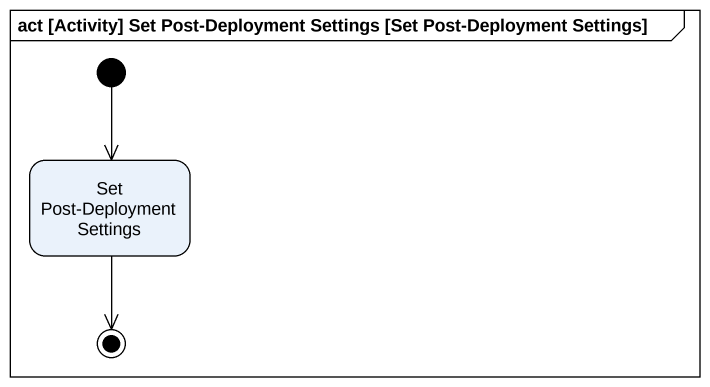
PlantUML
@startuml
mainframe act [Activity] Set Post-Deployment Settings [Set Post-Deployment Settings]
hide empty description
state "Set Post-Deployment Settings" as Set_Post_Deployment_Settings
[*] --> Set_Post_Deployment_Settings
Set_Post_Deployment_Settings --> [*]
@enduml
